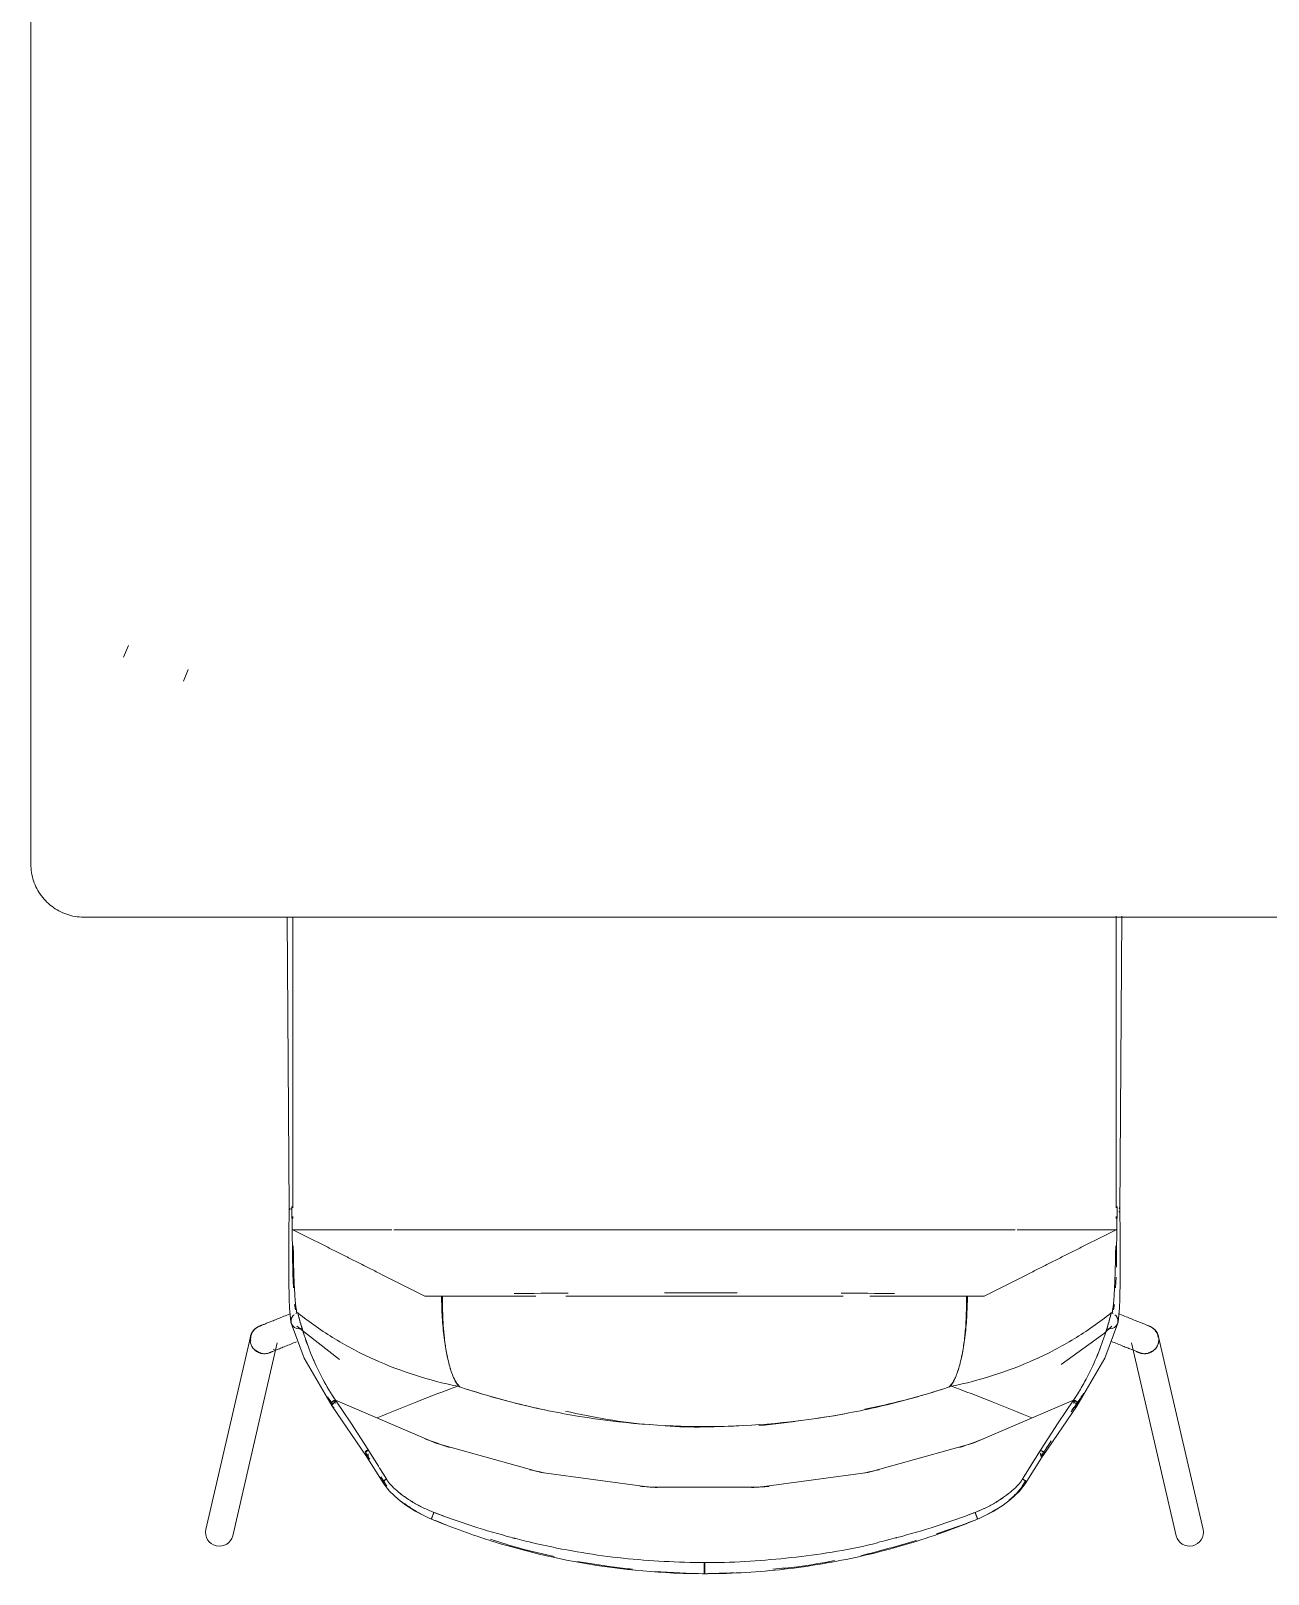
# Model space of a CAD drawing. Header units: millimetres. Extents: x 155920 to 295199, y -4084 to 97293.
# Drawn here: x 188936 to 189633, y 24404 to 25275 of the extents above; entities that cross this region are included whole.
import ezdxf

# ---------------------------------------------------------------- set-up
doc = ezdxf.new("R2010")
doc.units = ezdxf.units.MM
doc.header["$MEASUREMENT"] = 0
doc.layers.add('I-FURN', color=8, linetype='CONTINUOUS', lineweight=9)

msp = doc.modelspace()

# ---------------------------------------------------------------- linework, layer by layer
at = {"layer": 'I-FURN'}
for p, q in [((188935.5, 25745.01), (188935.5, 24805.01)), ((188987.85, 24921.66), (188990.5, 24928.3)), ((189021.64, 24908.21), (189024.28, 24914.73)), ((188935.5, 24805.01), (188935.53, 24803.81)), ((188935.53, 24803.81), (188935.6, 24802.62)), ((188935.6, 24802.62), (188935.72, 24801.42)), ((188935.72, 24801.42), (188935.88, 24800.23)), ((188935.88, 24800.23), (188936.1, 24799.05)), ((188936.1, 24799.05), (188936.36, 24797.88)), ((188936.36, 24797.88), (188936.67, 24796.72)), ((188936.67, 24796.72), (188937.02, 24795.58)), ((188937.02, 24795.58), (188937.42, 24794.45)), ((188937.42, 24794.45), (188937.87, 24793.33)), ((188937.87, 24793.33), (188938.36, 24792.24)), ((188938.36, 24792.24), (188938.89, 24791.16)), ((188938.89, 24791.16), (188939.47, 24790.11)), ((188939.47, 24790.11), (188940.08, 24789.08)), ((188940.08, 24789.08), (188940.74, 24788.07)), ((188940.74, 24788.07), (188941.44, 24787.1)), ((188941.44, 24787.1), (188942.17, 24786.15)), ((188942.17, 24786.15), (188942.95, 24785.23)), ((188942.95, 24785.23), (188943.76, 24784.35)), ((188943.76, 24784.35), (188944.6, 24783.49)), ((188944.6, 24783.49), (188945.48, 24782.67)), ((188945.48, 24782.67), (188946.39, 24781.89)), ((188946.39, 24781.89), (188947.33, 24781.15)), ((188947.33, 24781.15), (188948.3, 24780.44)), ((188948.3, 24780.44), (188949.29, 24779.77)), ((188949.29, 24779.77), (188950.32, 24779.14)), ((188950.32, 24779.14), (188951.36, 24778.56)), ((188951.36, 24778.56), (188952.43, 24778.01)), ((188952.43, 24778.01), (188953.52, 24777.51)), ((188953.52, 24777.51), (188954.63, 24777.05)), ((188954.63, 24777.05), (188955.76, 24776.64)), ((188955.76, 24776.64), (188956.9, 24776.27)), ((188956.9, 24776.27), (188958.06, 24775.95)), ((188958.06, 24775.95), (188959.22, 24775.68)), ((188959.22, 24775.68), (188960.4, 24775.45)), ((188960.4, 24775.45), (188961.59, 24775.27)), ((188961.59, 24775.27), (188962.78, 24775.14)), ((188962.78, 24775.14), (188963.98, 24775.05)), ((188963.98, 24775.05), (188965.18, 24775.02)), ((188965.18, 24775.02), (188965.5, 24775.01)), ((188965.5, 24775.01), (190905.5, 24775.01)), ((189081.18, 24610.22), (189080.16, 24775.13)), ((189549.82, 24608.79), (189550.85, 24775.56)), ((189082.86, 24598.46), (189082.76, 24611.85)), ((189548.24, 24611.85), (189548.14, 24598.47)), ((189081.02, 24595.63), (189081.16, 24610.78)), ((189081.2, 24610.26), (189081.2, 24610.19)), ((189081.2, 24610.19), (189081.35, 24610.13)), ((189081.35, 24610.13), (189081.65, 24610.07)), ((189081.69, 24610.38), (189081.38, 24610.33)), ((189082.14, 24610.43), (189081.69, 24610.38)), ((189082.69, 24610.47), (189082.14, 24610.43)), ((189549.63, 24608.89), (189549.31, 24608.95)), ((189549.36, 24608.63), (189549.66, 24608.69)), ((189549.81, 24608.76), (189549.8, 24608.83)), ((189549.99, 24595.63), (189549.85, 24610.78)), ((189080.96, 24580.24), (189081.02, 24595.63)), ((189083.02, 24585.62), (189082.86, 24598.46)), ((189090.55, 24598.72), (189139.22, 24598.72)), ((189150.06, 24598.72), (189207.49, 24598.72)), ((189218.89, 24598.72), (189279.09, 24598.72)), ((189285.59, 24598.72), (189345.74, 24598.72)), ((189352, 24598.72), (189412.08, 24598.72)), ((189423.58, 24598.72), (189480.92, 24598.72)), ((189491.84, 24598.72), (189540.46, 24598.72)), ((189548.14, 24598.47), (189547.99, 24585.61)), ((189550.04, 24580.24), (189549.99, 24595.63)), ((189083.27, 24573.8), (189083.02, 24585.62)), ((189083.66, 24584.75), (189083.49, 24589.64)), ((189547.51, 24589.64), (189547.35, 24584.88)), ((189547.99, 24585.61), (189547.84, 24577.55)), ((189081.02, 24570.68), (189080.96, 24580.24)), ((189547.35, 24584.88), (189547.35, 24584.75)), ((189549.99, 24570.68), (189550.04, 24580.24)), ((189081.22, 24559.6), (189081.02, 24570.68)), ((189083.57, 24565.87), (189083.27, 24573.8)), ((189157.74, 24561.25), (189132.98, 24573.72)), ((189498.02, 24573.72), (189473.26, 24561.25)), ((189547.67, 24571.92), (189547.44, 24565.91)), ((189549.78, 24559.6), (189549.99, 24570.68)), ((189081.4, 24554.66), (189081.22, 24559.6)), ((189220.44, 24561.25), (189157.74, 24561.25)), ((189315.5, 24561.25), (189237.35, 24561.25)), ((189393.65, 24561.25), (189315.5, 24561.25)), ((189473.26, 24561.25), (189408.86, 24561.25)), ((189549.6, 24554.66), (189549.78, 24559.6)), ((189080.79, 24550.89), (189079.93, 24550.55)), ((189081.67, 24551.25), (189080.79, 24550.89)), ((189082.2, 24546.51), (189081.4, 24554.66)), ((189084.8, 24553.45), (189084.29, 24556.53)), ((189085.56, 24551.65), (189085.1, 24552.44)), ((189545.9, 24552.45), (189545.45, 24551.65)), ((189546.72, 24556.54), (189546.2, 24553.45)), ((189548.8, 24546.51), (189549.6, 24554.66)), ((189549.89, 24551.02), (189549.01, 24551.38)), ((189550.75, 24550.67), (189549.89, 24551.02)), ((189551.61, 24550.33), (189550.75, 24550.67)), ((189060.87, 24541.66), (189061.07, 24541.91)), ((189061.07, 24541.91), (189061.28, 24542.15)), ((189061.28, 24542.15), (189061.5, 24542.38)), ((189061.5, 24542.38), (189061.73, 24542.6)), ((189061.73, 24542.6), (189061.96, 24542.82)), ((189061.96, 24542.82), (189062.21, 24543.02)), ((189062.21, 24543.02), (189062.46, 24543.22)), ((189062.46, 24543.22), (189062.73, 24543.4)), ((189062.73, 24543.4), (189062.99, 24543.58)), ((189062.99, 24543.58), (189063.27, 24543.74)), ((189063.27, 24543.74), (189063.55, 24543.89)), ((189063.55, 24543.89), (189063.84, 24544.03)), ((189063.84, 24544.03), (189064.13, 24544.16)), ((189064.13, 24544.16), (189064.21, 24544.19)), ((189064.22, 24544.2), (189064.21, 24544.19)), ((189064.21, 24544.19), (189064.23, 24544.2)), ((189064.26, 24544.21), (189064.22, 24544.2)), ((189064.23, 24544.2), (189064.28, 24544.22)), ((189064.34, 24544.25), (189064.26, 24544.21)), ((189064.28, 24544.22), (189064.37, 24544.26)), ((189064.45, 24544.29), (189064.34, 24544.25)), ((189064.37, 24544.26), (189064.41, 24544.28)), ((189064.6, 24544.35), (189064.45, 24544.29)), ((189064.78, 24544.42), (189064.6, 24544.35)), ((189065, 24544.51), (189064.78, 24544.42)), ((189065.25, 24544.61), (189065, 24544.51)), ((189065.54, 24544.73), (189065.25, 24544.61)), ((189065.86, 24544.86), (189065.54, 24544.73)), ((189066.21, 24545), (189065.86, 24544.86)), ((189066.6, 24545.16), (189066.21, 24545)), ((189067.02, 24545.33), (189066.6, 24545.16)), ((189067.47, 24545.51), (189067.02, 24545.33)), ((189067.95, 24545.71), (189067.47, 24545.51)), ((189068.46, 24545.91), (189067.95, 24545.71)), ((189069.01, 24546.13), (189068.46, 24545.91)), ((189069.57, 24546.36), (189069.01, 24546.13)), ((189070.17, 24546.6), (189069.57, 24546.36)), ((189070.79, 24546.85), (189070.17, 24546.6)), ((189071.44, 24547.12), (189070.79, 24546.85)), ((189072.11, 24547.39), (189071.44, 24547.12)), ((189072.81, 24547.67), (189072.11, 24547.39)), ((189073.53, 24547.96), (189072.81, 24547.67)), ((189074.27, 24548.26), (189073.53, 24547.96)), ((189075.03, 24548.57), (189074.27, 24548.26)), ((189075.81, 24548.88), (189075.03, 24548.57)), ((189076.6, 24549.2), (189075.81, 24548.88)), ((189077.41, 24549.53), (189076.6, 24549.2)), ((189078.24, 24549.86), (189077.41, 24549.53)), ((189079.08, 24550.2), (189078.24, 24549.86)), ((189079.93, 24550.55), (189079.08, 24550.2)), ((189082.57, 24545.53), (189082.2, 24546.51)), ((189082.25, 24547.67), (189082.53, 24548.81)), ((189082.59, 24545.4), (189082.26, 24546.51)), ((189089.67, 24526.21), (189082.38, 24545.96)), ((189082.53, 24548.81), (189083.1, 24549.85)), ((189082.88, 24545), (189082.57, 24545.53)), ((189083.27, 24544.5), (189082.88, 24545)), ((189084.29, 24543.65), (189083.27, 24544.5)), ((189085.58, 24543.07), (189084.29, 24543.65)), ((189087.05, 24542.87), (189085.58, 24543.07)), ((189085.61, 24544.28), (189109.68, 24525.5)), ((189088.59, 24543.11), (189087.05, 24542.87)), ((189541.19, 24540.37), (189545.38, 24544.28)), ((189541.33, 24526.21), (189548.62, 24545.96)), ((189542.41, 24543.11), (189543.95, 24542.87)), ((189543.95, 24542.87), (189545.42, 24543.07)), ((189545.42, 24543.07), (189546.72, 24543.65)), ((189546.72, 24543.65), (189547.73, 24544.5)), ((189547.73, 24544.5), (189548.12, 24545)), ((189547.91, 24549.85), (189548.48, 24548.81)), ((189548.12, 24545), (189548.43, 24545.53)), ((189548.74, 24546.51), (189548.41, 24545.4)), ((189548.43, 24545.53), (189548.8, 24546.51)), ((189548.48, 24548.81), (189548.76, 24547.67)), ((189552.45, 24549.99), (189551.61, 24550.33)), ((189553.29, 24549.65), (189552.45, 24549.99)), ((189554.1, 24549.32), (189553.29, 24549.65)), ((189554.9, 24549), (189554.1, 24549.32)), ((189555.69, 24548.68), (189554.9, 24549)), ((189556.46, 24548.37), (189555.69, 24548.68)), ((189557.2, 24548.07), (189556.46, 24548.37)), ((189557.93, 24547.78), (189557.2, 24548.07)), ((189558.63, 24547.49), (189557.93, 24547.78)), ((189559.31, 24547.22), (189558.63, 24547.49)), ((189559.97, 24546.95), (189559.31, 24547.22)), ((189560.6, 24546.69), (189559.97, 24546.95)), ((189561.21, 24546.45), (189560.6, 24546.69)), ((189561.79, 24546.22), (189561.21, 24546.45)), ((189562.34, 24545.99), (189561.79, 24546.22)), ((189562.86, 24545.78), (189562.34, 24545.99)), ((189563.36, 24545.58), (189562.86, 24545.78)), ((189563.82, 24545.4), (189563.36, 24545.58)), ((189564.25, 24545.22), (189563.82, 24545.4)), ((189564.65, 24545.06), (189564.25, 24545.22)), ((189565.02, 24544.91), (189564.65, 24545.06)), ((189565.35, 24544.78), (189565.02, 24544.91)), ((189565.65, 24544.66), (189565.35, 24544.78)), ((189565.92, 24544.55), (189565.65, 24544.66)), ((189566.15, 24544.46), (189565.92, 24544.55)), ((189566.34, 24544.38), (189566.15, 24544.46)), ((189566.5, 24544.31), (189566.34, 24544.38)), ((189566.63, 24544.26), (189566.5, 24544.31)), ((189566.59, 24544.28), (189566.69, 24544.23)), ((189566.72, 24544.22), (189566.63, 24544.26)), ((189566.69, 24544.23), (189566.76, 24544.21)), ((189566.77, 24544.2), (189566.72, 24544.22)), ((189566.76, 24544.21), (189566.79, 24544.2)), ((189566.79, 24544.19), (189566.77, 24544.2)), ((189566.79, 24544.2), (189566.79, 24544.19)), ((189566.79, 24544.19), (189567.09, 24544.07)), ((189567.09, 24544.07), (189567.38, 24543.93)), ((189567.38, 24543.93), (189567.66, 24543.78)), ((189567.66, 24543.78), (189567.94, 24543.62)), ((189567.94, 24543.62), (189568.21, 24543.45)), ((189568.21, 24543.45), (189568.47, 24543.27)), ((189568.47, 24543.27), (189568.73, 24543.08)), ((189568.73, 24543.08), (189568.97, 24542.88)), ((189568.97, 24542.88), (189569.21, 24542.66)), ((189569.21, 24542.66), (189569.44, 24542.44)), ((189569.44, 24542.44), (189569.67, 24542.21)), ((189569.67, 24542.21), (189569.88, 24541.97)), ((189569.88, 24541.97), (189570.08, 24541.73)), ((189059.33, 24538.37), (189034.21, 24429.56)), ((189049.41, 24426.05), (189074.53, 24534.86)), ((189059.21, 24536.91), (189059.22, 24537.23)), ((189059.21, 24536.59), (189059.21, 24536.91)), ((189059.22, 24536.27), (189059.21, 24536.59)), ((189059.22, 24537.23), (189059.25, 24537.54)), ((189059.25, 24535.95), (189059.22, 24536.27)), ((189059.25, 24537.54), (189059.28, 24537.86)), ((189059.29, 24535.63), (189059.25, 24535.95)), ((189059.28, 24537.86), (189059.33, 24538.18)), ((189059.34, 24535.31), (189059.29, 24535.63)), ((189059.33, 24538.18), (189059.39, 24538.49)), ((189059.41, 24535), (189059.34, 24535.31)), ((189059.39, 24538.49), (189059.47, 24538.8)), ((189059.49, 24534.69), (189059.41, 24535)), ((189059.47, 24538.8), (189059.56, 24539.11)), ((189059.58, 24534.38), (189059.49, 24534.69)), ((189059.56, 24539.11), (189059.66, 24539.42)), ((189059.68, 24534.08), (189059.58, 24534.38)), ((189059.66, 24539.42), (189059.77, 24539.72)), ((189059.79, 24533.78), (189059.68, 24534.08)), ((189059.77, 24539.72), (189059.89, 24540.01)), ((189059.82, 24533.7), (189059.79, 24533.78)), ((189059.95, 24533.41), (189059.82, 24533.7)), ((189059.89, 24540.01), (189060.03, 24540.3)), ((189060.09, 24533.12), (189059.95, 24533.41)), ((189060.03, 24540.3), (189060.17, 24540.58)), ((189060.17, 24540.58), (189060.33, 24540.86)), ((189060.33, 24540.86), (189060.5, 24541.13)), ((189060.5, 24541.13), (189060.68, 24541.4)), ((189060.68, 24541.4), (189060.87, 24541.66)), ((189079.07, 24532.94), (189079.79, 24533.23)), ((189079.79, 24533.23), (189080.54, 24533.54)), ((189080.54, 24533.54), (189081.31, 24533.85)), ((189081.31, 24533.85), (189082.09, 24534.16)), ((189082.09, 24534.16), (189082.89, 24534.49)), ((189082.89, 24534.49), (189083.71, 24534.82)), ((189083.71, 24534.82), (189084.54, 24535.15)), ((189084.54, 24535.15), (189085.39, 24535.49)), ((189516.64, 24522.63), (189541.19, 24540.37)), ((189545.08, 24535.71), (189545.93, 24535.37)), ((189545.93, 24535.37), (189546.77, 24535.03)), ((189546.77, 24535.03), (189547.6, 24534.69)), ((189547.6, 24534.69), (189548.41, 24534.37)), ((189548.41, 24534.37), (189549.2, 24534.04)), ((189549.2, 24534.04), (189549.98, 24533.73)), ((189549.98, 24533.73), (189550.74, 24533.42)), ((189550.74, 24533.42), (189551.48, 24533.12)), ((189556.47, 24534.86), (189581.59, 24426.05)), ((189570.08, 24541.73), (189570.27, 24541.47)), ((189570.27, 24541.47), (189570.46, 24541.21)), ((189570.46, 24541.21), (189570.63, 24540.94)), ((189570.63, 24540.94), (189570.79, 24540.66)), ((189570.79, 24540.66), (189570.94, 24540.38)), ((189570.95, 24533.2), (189570.8, 24532.91)), ((189570.94, 24540.38), (189571.08, 24540.09)), ((189571.09, 24533.49), (189570.95, 24533.2)), ((189571.08, 24540.09), (189571.2, 24539.8)), ((189571.21, 24533.78), (189571.09, 24533.49)), ((189571.2, 24539.8), (189571.32, 24539.5)), ((189571.24, 24533.86), (189571.21, 24533.78)), ((189571.36, 24534.16), (189571.24, 24533.86)), ((189571.32, 24539.5), (189571.42, 24539.19)), ((189571.45, 24534.47), (189571.36, 24534.16)), ((189571.42, 24539.19), (189571.51, 24538.89)), ((189571.54, 24534.77), (189571.45, 24534.47)), ((189571.51, 24538.89), (189571.59, 24538.58)), ((189571.61, 24535.08), (189571.54, 24534.77)), ((189571.59, 24538.58), (189571.66, 24538.26)), ((189571.68, 24535.4), (189571.61, 24535.08)), ((189571.66, 24538.26), (189571.71, 24537.95)), ((189596.8, 24429.56), (189571.67, 24538.37)), ((189571.72, 24535.72), (189571.68, 24535.4)), ((189571.71, 24537.95), (189571.75, 24537.63)), ((189571.76, 24536.03), (189571.72, 24535.72)), ((189571.75, 24537.63), (189571.78, 24537.31)), ((189571.78, 24536.35), (189571.76, 24536.03)), ((189571.78, 24537.31), (189571.79, 24536.99)), ((189571.79, 24536.67), (189571.78, 24536.35)), ((189571.79, 24536.99), (189571.79, 24536.67)), ((189060.24, 24532.84), (189060.09, 24533.12)), ((189060.41, 24532.56), (189060.24, 24532.84)), ((189060.58, 24532.29), (189060.41, 24532.56)), ((189060.77, 24532.03), (189060.58, 24532.29)), ((189060.96, 24531.78), (189060.77, 24532.03)), ((189061.17, 24531.53), (189060.96, 24531.78)), ((189061.38, 24531.3), (189061.17, 24531.53)), ((189061.6, 24531.07), (189061.38, 24531.3)), ((189061.84, 24530.85), (189061.6, 24531.07)), ((189062.08, 24530.64), (189061.84, 24530.85)), ((189062.33, 24530.44), (189062.08, 24530.64)), ((189062.59, 24530.25), (189062.33, 24530.44)), ((189062.85, 24530.07), (189062.59, 24530.25)), ((189063.12, 24529.9), (189062.85, 24530.07)), ((189063.4, 24529.74), (189063.12, 24529.9)), ((189063.69, 24529.59), (189063.4, 24529.74)), ((189063.98, 24529.46), (189063.69, 24529.59)), ((189064.27, 24529.34), (189063.98, 24529.46)), ((189064.57, 24529.22), (189064.27, 24529.34)), ((189064.87, 24529.13), (189064.57, 24529.22)), ((189065.18, 24529.04), (189064.87, 24529.13)), ((189065.49, 24528.96), (189065.18, 24529.04)), ((189065.81, 24528.9), (189065.49, 24528.96)), ((189066.12, 24528.85), (189065.81, 24528.9)), ((189066.44, 24528.81), (189066.12, 24528.85)), ((189066.76, 24528.79), (189066.44, 24528.81)), ((189067.08, 24528.78), (189066.76, 24528.79)), ((189067.4, 24528.78), (189067.08, 24528.78)), ((189067.72, 24528.79), (189067.4, 24528.78)), ((189068.04, 24528.82), (189067.72, 24528.79)), ((189068.36, 24528.86), (189068.04, 24528.82)), ((189068.67, 24528.91), (189068.36, 24528.86)), ((189068.99, 24528.98), (189068.67, 24528.91)), ((189069.3, 24529.05), (189068.99, 24528.98)), ((189069.6, 24529.14), (189069.3, 24529.05)), ((189069.91, 24529.25), (189069.6, 24529.14)), ((189070.21, 24529.36), (189069.91, 24529.25)), ((189070.24, 24529.37), (189070.21, 24529.36)), ((189070.21, 24529.36), (189070.22, 24529.37)), ((189070.21, 24529.36), (189070.21, 24529.36)), ((189070.22, 24529.37), (189070.28, 24529.39)), ((189070.3, 24529.4), (189070.24, 24529.37)), ((189070.28, 24529.39), (189070.37, 24529.43)), ((189070.41, 24529.44), (189070.3, 24529.4)), ((189070.37, 24529.43), (189070.49, 24529.48)), ((189070.49, 24529.48), (189070.65, 24529.54)), ((189070.65, 24529.54), (189070.85, 24529.62)), ((189070.85, 24529.62), (189071.08, 24529.71)), ((189071.08, 24529.71), (189071.35, 24529.82)), ((189071.35, 24529.82), (189071.65, 24529.94)), ((189071.65, 24529.94), (189071.98, 24530.08)), ((189071.98, 24530.08), (189072.35, 24530.23)), ((189072.35, 24530.23), (189072.75, 24530.39)), ((189072.75, 24530.39), (189073.18, 24530.56)), ((189073.18, 24530.56), (189073.64, 24530.75)), ((189073.64, 24530.75), (189074.13, 24530.95)), ((189074.13, 24530.95), (189074.66, 24531.16)), ((189074.66, 24531.16), (189075.21, 24531.38)), ((189075.21, 24531.38), (189075.79, 24531.61)), ((189075.79, 24531.61), (189076.39, 24531.86)), ((189076.39, 24531.86), (189077.02, 24532.12)), ((189077.02, 24532.12), (189077.68, 24532.38)), ((189077.68, 24532.38), (189078.36, 24532.66)), ((189078.36, 24532.66), (189079.07, 24532.94)), ((189105.42, 24499.15), (189089.67, 24526.21)), ((189525.58, 24499.15), (189541.33, 24526.21)), ((189551.48, 24533.12), (189552.2, 24532.83)), ((189552.2, 24532.83), (189552.89, 24532.55)), ((189552.89, 24532.55), (189553.57, 24532.28)), ((189553.57, 24532.28), (189554.22, 24532.02)), ((189554.22, 24532.02), (189554.84, 24531.77)), ((189554.84, 24531.77), (189555.44, 24531.53)), ((189555.44, 24531.53), (189556, 24531.3)), ((189556, 24531.3), (189556.55, 24531.08)), ((189556.55, 24531.08), (189557.06, 24530.87)), ((189557.06, 24530.87), (189557.54, 24530.68)), ((189557.54, 24530.68), (189557.99, 24530.49)), ((189557.99, 24530.49), (189558.41, 24530.33)), ((189558.41, 24530.33), (189558.8, 24530.17)), ((189558.8, 24530.17), (189559.15, 24530.03)), ((189559.15, 24530.03), (189559.47, 24529.9)), ((189559.47, 24529.9), (189559.76, 24529.78)), ((189559.76, 24529.78), (189560.01, 24529.68)), ((189560.01, 24529.68), (189560.23, 24529.59)), ((189560.23, 24529.59), (189560.41, 24529.52)), ((189560.41, 24529.52), (189560.56, 24529.46)), ((189560.56, 24529.46), (189560.67, 24529.41)), ((189560.64, 24529.43), (189560.6, 24529.44)), ((189560.73, 24529.39), (189560.64, 24529.43)), ((189560.67, 24529.41), (189560.75, 24529.38)), ((189560.78, 24529.37), (189560.73, 24529.39)), ((189560.75, 24529.38), (189560.79, 24529.36)), ((189560.8, 24529.36), (189560.78, 24529.37)), ((189560.79, 24529.36), (189560.8, 24529.36)), ((189560.88, 24529.33), (189560.8, 24529.36)), ((189561.18, 24529.22), (189560.88, 24529.33)), ((189561.48, 24529.12), (189561.18, 24529.22)), ((189561.79, 24529.03), (189561.48, 24529.12)), ((189562.1, 24528.96), (189561.79, 24529.03)), ((189562.42, 24528.9), (189562.1, 24528.96)), ((189562.73, 24528.85), (189562.42, 24528.9)), ((189563.05, 24528.81), (189562.73, 24528.85)), ((189563.37, 24528.79), (189563.05, 24528.81)), ((189563.69, 24528.78), (189563.37, 24528.79)), ((189564.01, 24528.78), (189563.69, 24528.78)), ((189564.33, 24528.8), (189564.01, 24528.78)), ((189564.65, 24528.82), (189564.33, 24528.8)), ((189564.97, 24528.86), (189564.65, 24528.82)), ((189565.28, 24528.92), (189564.97, 24528.86)), ((189565.59, 24528.98), (189565.28, 24528.92)), ((189565.9, 24529.06), (189565.59, 24528.98)), ((189566.21, 24529.15), (189565.9, 24529.06)), ((189566.51, 24529.25), (189566.21, 24529.15)), ((189566.81, 24529.37), (189566.51, 24529.25)), ((189567.11, 24529.5), (189566.81, 24529.37)), ((189567.4, 24529.63), (189567.11, 24529.5)), ((189567.68, 24529.78), (189567.4, 24529.63)), ((189567.96, 24529.94), (189567.68, 24529.78)), ((189568.22, 24530.12), (189567.96, 24529.94)), ((189568.49, 24530.3), (189568.22, 24530.12)), ((189568.74, 24530.49), (189568.49, 24530.3)), ((189568.99, 24530.69), (189568.74, 24530.49)), ((189569.23, 24530.91), (189568.99, 24530.69)), ((189569.46, 24531.13), (189569.23, 24530.91)), ((189569.68, 24531.36), (189569.46, 24531.13)), ((189569.89, 24531.6), (189569.68, 24531.36)), ((189570.1, 24531.85), (189569.89, 24531.6)), ((189570.29, 24532.1), (189570.1, 24531.85)), ((189570.47, 24532.37), (189570.29, 24532.1)), ((189570.64, 24532.64), (189570.47, 24532.37)), ((189570.8, 24532.91), (189570.64, 24532.64)), ((189105.02, 24500.45), (189105.09, 24500.92)), ((189105.06, 24499.97), (189105.02, 24500.45)), ((189105.21, 24499.52), (189105.06, 24499.97)), ((189105.09, 24500.92), (189105.27, 24501.37)), ((189107.28, 24502.47), (189105.21, 24499.52)), ((189105.27, 24501.37), (189105.54, 24501.77)), ((189124.47, 24471.44), (189105.42, 24499.14)), ((189105.54, 24501.77), (189105.9, 24502.09)), ((189105.9, 24502.09), (189106.33, 24502.32)), ((189106.33, 24502.32), (189106.8, 24502.45)), ((189106.8, 24502.45), (189107.28, 24502.47)), ((189107.17, 24500.7), (189107.28, 24502.47)), ((189107.28, 24502.48), (189107.18, 24500.7)), ((189107.22, 24500.67), (189107.28, 24502.48)), ((189107.22, 24500.67), (189107.28, 24502.48)), ((189107.29, 24502.61), (189163.94, 24478.3)), ((189107.29, 24502.61), (189115.92, 24489.84)), ((189467.07, 24478.3), (189523.71, 24502.61)), ((189506.54, 24471.44), (189525.58, 24499.14)), ((189523.71, 24502.61), (189515.08, 24489.84)), ((189522.75, 24496.92), (189523.86, 24498.49)), ((189523.72, 24502.48), (189523.78, 24500.67)), ((189523.83, 24500.7), (189523.72, 24502.48)), ((189523.72, 24502.48), (189523.78, 24500.67)), ((189524.55, 24501.3), (189523.72, 24502.47)), ((189523.72, 24502.47), (189523.83, 24500.7)), ((189523.72, 24502.47), (189524.21, 24502.45)), ((189524.21, 24502.45), (189524.67, 24502.32)), ((189524.67, 24502.32), (189525.1, 24502.09)), ((189525.79, 24499.52), (189524.78, 24500.95)), ((189525.1, 24502.09), (189525.46, 24501.77)), ((189525.46, 24501.77), (189525.74, 24501.37)), ((189525.74, 24501.37), (189525.92, 24500.92)), ((189525.94, 24499.97), (189525.79, 24499.52)), ((189525.92, 24500.92), (189525.99, 24500.45)), ((189525.99, 24500.45), (189525.94, 24499.97)), ((189115.92, 24489.84), (189125.61, 24474.85)), ((189515.08, 24489.84), (189505.4, 24474.85)), ((189124.23, 24472.44), (189124.24, 24472.03)), ((189125.55, 24471), (189124.28, 24472.98)), ((189124.54, 24473.25), (189124.34, 24472.86)), ((189124.84, 24473.59), (189124.54, 24473.25)), ((189125.21, 24473.86), (189124.84, 24473.59)), ((189125.63, 24474.04), (189125.21, 24473.86)), ((189125.61, 24474.85), (189128.99, 24469.48)), ((189126.07, 24474.12), (189125.63, 24474.04)), ((189125.69, 24470.77), (189125.86, 24472.25)), ((189163.94, 24478.3), (189223.42, 24461.84)), ((189407.59, 24461.84), (189467.07, 24478.3)), ((189505.4, 24474.85), (189494.76, 24457.84)), ((189505.38, 24474.04), (189504.93, 24474.12)), ((189505.02, 24474.25), (189505.46, 24474.17)), ((189505.12, 24472.45), (189505.31, 24470.77)), ((189505.39, 24470.9), (189505.2, 24472.61)), ((189505.8, 24473.86), (189505.38, 24474.04)), ((189505.46, 24471), (189510.82, 24479.28)), ((189505.46, 24474.17), (189505.88, 24473.99)), ((189506.16, 24473.59), (189505.8, 24473.86)), ((189505.88, 24473.99), (189506.25, 24473.73)), ((189506.46, 24473.25), (189506.16, 24473.59)), ((189506.25, 24473.73), (189506.54, 24473.38)), ((189506.67, 24472.86), (189506.46, 24473.25)), ((189506.54, 24473.38), (189506.75, 24472.99)), ((189506.77, 24472.44), (189506.67, 24472.86)), ((189506.75, 24472.99), (189506.85, 24472.58)), ((189134.63, 24455.31), (189124.23, 24471.81)), ((189124.24, 24472.03), (189124.36, 24471.64)), ((189124.36, 24471.64), (189124.58, 24471.29)), ((189124.58, 24471.29), (189124.89, 24471.03)), ((189126.61, 24469.34), (189125.55, 24471)), ((189496.42, 24455.39), (189506.63, 24471.59)), ((189506.11, 24471.03), (189506.42, 24471.29)), ((189506.51, 24471.43), (189506.2, 24471.16)), ((189506.42, 24471.29), (189506.64, 24471.64)), ((189506.73, 24471.77), (189506.51, 24471.43)), ((189506.64, 24471.64), (189506.76, 24472.03)), ((189506.84, 24472.16), (189506.73, 24471.77)), ((189132.75, 24463.48), (189136.24, 24457.84)), ((189136.22, 24454.08), (189132.97, 24459.29)), ((189137.79, 24451.16), (189134.54, 24455.45)), ((189223.42, 24461.84), (189284.62, 24453.53)), ((189346.39, 24453.53), (189407.59, 24461.84)), ((189493.22, 24451.16), (189496.46, 24455.45)), ((189495.18, 24457.79), (189494.75, 24457.84)), ((189494.76, 24454.05), (189496.81, 24457.33)), ((189495.6, 24457.63), (189495.18, 24457.79)), ((189495.19, 24454.75), (189495.6, 24454.8)), ((189495.97, 24457.39), (189495.6, 24457.63)), ((189495.6, 24454.8), (189495.98, 24454.96)), ((189496.28, 24457.07), (189495.97, 24457.39)), ((189495.98, 24454.96), (189496.28, 24455.2)), ((189496.49, 24456.69), (189496.28, 24457.07)), ((189496.28, 24455.2), (189496.5, 24455.52)), ((189496.61, 24456.29), (189496.49, 24456.69)), ((189496.5, 24455.52), (189496.61, 24455.89)), ((189496.61, 24455.89), (189496.61, 24456.29)), ((189142.88, 24446.46), (189137.79, 24451.16)), ((189147, 24443.37), (189142.88, 24446.46)), ((189284.62, 24453.53), (189346.39, 24453.53)), ((189484, 24443.37), (189488.13, 24446.46)), ((189488.13, 24446.46), (189493.22, 24451.16)), ((189151.62, 24440.42), (189147, 24443.37)), ((189156.43, 24437.81), (189151.62, 24440.42)), ((189162.32, 24437.82), (189162.14, 24437.37)), ((189162.49, 24438.25), (189162.32, 24437.82)), ((189162.64, 24438.63), (189162.49, 24438.25)), ((189162.76, 24438.93), (189162.64, 24438.63)), ((189162.84, 24439.14), (189162.76, 24438.93)), ((189162.88, 24439.25), (189162.84, 24439.14)), ((189468.16, 24439.14), (189468.12, 24439.25)), ((189468.25, 24438.93), (189468.16, 24439.14)), ((189468.37, 24438.63), (189468.25, 24438.93)), ((189468.52, 24438.25), (189468.37, 24438.63)), ((189468.69, 24437.82), (189468.52, 24438.25)), ((189468.87, 24437.37), (189468.69, 24437.82)), ((189474.57, 24437.81), (189479.38, 24440.42)), ((189479.38, 24440.42), (189484, 24443.37)), ((189161.45, 24435.62), (189161.42, 24435.52)), ((189161.53, 24435.82), (189161.45, 24435.62)), ((189161.65, 24436.11), (189161.53, 24435.82)), ((189161.79, 24436.49), (189161.65, 24436.11)), ((189161.96, 24436.91), (189161.79, 24436.49)), ((189162.14, 24437.37), (189161.96, 24436.91)), ((189469.04, 24436.91), (189468.87, 24437.37)), ((189469.21, 24436.49), (189469.04, 24436.91)), ((189469.36, 24436.11), (189469.21, 24436.49)), ((189469.47, 24435.82), (189469.36, 24436.11)), ((189469.55, 24435.62), (189469.47, 24435.82)), ((189469.59, 24435.52), (189469.55, 24435.62)), ((189315.27, 24410), (189315.28, 24410.49)), ((189315.27, 24409.35), (189315.27, 24410)), ((189315.27, 24408.6), (189315.27, 24409.35)), ((189315.27, 24407.8), (189315.27, 24408.6)), ((189315.27, 24406.99), (189315.27, 24407.8)), ((189315.27, 24406.24), (189315.27, 24406.99)), ((189315.27, 24405.59), (189315.27, 24406.24)), ((189315.27, 24405.1), (189315.27, 24405.59)), ((189315.27, 24404.79), (189315.27, 24405.1)), ((189315.27, 24404.68), (189315.27, 24404.79)), ((189315.28, 24410.49), (189315.28, 24410.8)), ((189315.73, 24410.8), (189315.73, 24410.49)), ((189315.73, 24410.49), (189315.73, 24410)), ((189315.73, 24410), (189315.73, 24409.35)), ((189315.73, 24409.35), (189315.73, 24408.6)), ((189315.73, 24408.6), (189315.73, 24407.8)), ((189315.73, 24407.8), (189315.73, 24406.99)), ((189315.73, 24406.99), (189315.73, 24406.24)), ((189315.73, 24406.24), (189315.73, 24405.59)), ((189315.73, 24405.59), (189315.73, 24405.1)), ((189315.73, 24405.1), (189315.73, 24404.79)), ((189315.73, 24404.79), (189315.73, 24404.68))]:
    msp.add_line(p, q, dxfattribs=at)
for centre, major_axis, ratio, start_param, end_param in [((189067.41, 24536.86), (3, -7.42), 0.991026, 2.987513, 3.665191), ((189563.59, 24536.86), (-3, -7.42), 0.991026, 2.094395, 3.295672), ((189066.93, 24536.61), (7.6, -1.75), 0.972413, 2.617994, 4.712389), ((189067.41, 24536.86), (3, -7.42), 0.991026, 3.98724, 4.45059), ((189564.07, 24536.61), (-7.6, -1.75), 0.972413, 1.570796, 3.665191), ((189067.41, 24536.86), (3, -7.42), 0.991026, 5.235988, 5.472216), ((189066.93, 24536.61), (7.6, -1.75), 0.972413, 5.699461, 5.759587), ((189041.81, 24427.8), (7.6, -1.75), 0.972413, 3.141593, 4.712389), ((189589.19, 24427.8), (-7.6, -1.75), 0.972413, 1.570796, 3.141593), ((189041.81, 24427.8), (7.6, -1.75), 0.972413, 4.712389, 6.283185), ((189589.19, 24427.8), (-7.6, -1.75), 0.972413, 0, 1.570796)]:
    msp.add_ellipse(centre, major_axis=major_axis, ratio=ratio, start_param=start_param, end_param=end_param, dxfattribs=at)
for points, knots in [([(189083.31, 24775.12), (189083.31, 24766.94), (189083.31, 24715.3), (189083.31, 24663.71), (189083.31, 24620.33)], [-0.5874541, -0.5874541, -0.5874541, -0.5874541, -0.5, -0.0351654, -0.0351654, -0.0351654, -0.0351654]), ([(189547.7, 24618.74), (189547.7, 24662.4), (189547.7, 24714.65), (189547.7, 24766.99), (189547.7, 24775.55)], [0.0344067, 0.0344067, 0.0344067, 0.0344067, 0.5, 0.5910605, 0.5910605, 0.5910605, 0.5910605]), ([(189081.32, 24610.6), (189081.25, 24610.64), (189081.09, 24610.77), (189081.21, 24610.9), (189081.35, 24610.99)], [-0.7, -0.7, -0.7, -0.7, -0.6, -0.4, -0.4, -0.4, -0.4]), ([(189549.33, 24611.1), (189549.46, 24611.07), (189549.79, 24610.95), (189549.92, 24610.73), (189549.66, 24610.55), (189549.38, 24610.49)], [-0.7, -0.7, -0.7, -0.7, -0.6, -0.4, -0.2, -0.2, -0.2, -0.2]), ([(189132.68, 24573.87), (189130.59, 24574.92), (189126.4, 24577.03), (189120.12, 24580.19), (189113.85, 24583.35), (189107.64, 24586.47), (189101.5, 24589.56), (189093.36, 24593.66), (189087.32, 24596.7), (189083.33, 24598.71)], [-0.6666667, -0.6666667, -0.6666667, -0.6666667, -0.5833333, -0.5, -0.4166667, -0.3333333, -0.25, -0.1666667, -0.000257, -0.000257, -0.000257, -0.000257]), ([(189547.68, 24598.71), (189543.68, 24596.7), (189537.65, 24593.66), (189529.51, 24589.56), (189523.36, 24586.47), (189517.15, 24583.35), (189510.89, 24580.19), (189504.6, 24577.03), (189500.42, 24574.92), (189498.33, 24573.87)], [-0.999743, -0.999743, -0.999743, -0.999743, -0.8333333, -0.75, -0.6666667, -0.5833333, -0.5, -0.4166667, -0.3333333, -0.3333333, -0.3333333, -0.3333333]), ([(189083.51, 24588.43), (189083.55, 24586.59), (189083.62, 24583.01), (189083.74, 24577.77), (189083.89, 24572.88), (189084.07, 24568.32), (189084.26, 24564.19), (189084.49, 24560.62), (189084.73, 24557.55), (189084.99, 24555.15), (189085.26, 24553.36), (189085.59, 24551.93), (189085.83, 24551.76), (189085.97, 24551.75)], [0.25, 0.25, 0.25, 0.25, 0.3125, 0.375, 0.4375, 0.5, 0.5625, 0.625, 0.6875, 0.75, 0.8125, 0.875, 0.9696726, 0.9696726, 0.9696726, 0.9696726]), ([(189545.03, 24551.66), (189545.18, 24551.63), (189545.42, 24551.97), (189545.74, 24553.35), (189546.02, 24555.15), (189546.27, 24557.55), (189546.52, 24560.62), (189546.74, 24564.19), (189547, 24569.71), (189547.22, 24576.02), (189547.39, 24583.01), (189547.46, 24586.59), (189547.49, 24588.43)], [-0.9696726, -0.9696726, -0.9696726, -0.9696726, -0.875, -0.8125, -0.75, -0.6875, -0.625, -0.5625, -0.5, -0.375, -0.3125, -0.25, -0.25, -0.25, -0.25]), ([(189176.31, 24511.04), (189175.83, 24511.71), (189174.46, 24513.98), (189172.33, 24519.23), (189170.18, 24527.59), (189168.53, 24537.72), (189167.47, 24549.17), (189167.2, 24557.14), (189167.17, 24561.25)], [-0.9192182, -0.9192182, -0.9192182, -0.9192182, -0.8333333, -0.6666667, -0.5, -0.3333333, -0.1666667, 0, 0, 0, 0]), ([(189169.32, 24533.47), (189169.04, 24535.34), (189168.51, 24539.63), (189168.06, 24545.43), (189167.82, 24550.61), (189167.71, 24555.41), (189167.75, 24558.98), (189167.8, 24561.24)], [0.5892526, 0.5892526, 0.5892526, 0.5892526, 0.6785714, 0.7857143, 0.8392857, 0.8928571, 0.9851475, 0.9851475, 0.9851475, 0.9851475]), ([(189292.92, 24563.14), (189300.44, 24563.15), (189314.16, 24563.17), (189327.77, 24563.14), (189333.89, 24563.12)], [-0.5757065, -0.5757065, -0.5757065, -0.5757065, -0.5, -0.438066, -0.438066, -0.438066, -0.438066]), ([(189463.83, 24561.25), (189463.8, 24557.14), (189463.53, 24549.18), (189462.48, 24537.73), (189460.83, 24527.61), (189458.68, 24519.24), (189456.54, 24513.99), (189455.17, 24511.71), (189454.69, 24511.04)], [-1, -1, -1, -1, -0.8333333, -0.6666667, -0.5, -0.3333333, -0.1666667, -0.0806272, -0.0806272, -0.0806272, -0.0806272]), ([(189461.68, 24533.46), (189462.07, 24536.07), (189462.75, 24542), (189463.3, 24551.52), (189463.27, 24558.1), (189463.21, 24561.24)], [-0.4106729, -0.4106729, -0.4106729, -0.4106729, -0.2857143, -0.1428571, -0.0148421, -0.0148421, -0.0148421, -0.0148421]), ([(189083.95, 24550.74), (189083.79, 24550.61), (189083.29, 24550.14), (189082.62, 24549.16), (189082.27, 24547.85), (189082.3, 24546.98), (189082.37, 24546.6)], [-0.8461538, -0.8461538, -0.8461538, -0.8461538, -0.8076923, -0.7115385, -0.6153846, -0.5384615, -0.5384615, -0.5384615, -0.5384615]), ([(189086.11, 24551.76), (189087.09, 24547.64), (189089.46, 24539.35), (189094.16, 24526.66), (189098.94, 24516.56), (189102.16, 24510.81), (189103.18, 24509.07)], [-1, -1, -1, -1, -0.75, -0.5, -0.25, -0.1405219, -0.1405219, -0.1405219, -0.1405219]), ([(189544.9, 24551.76), (189543.91, 24547.64), (189541.55, 24539.35), (189536.84, 24526.66), (189531.86, 24516.14), (189528.39, 24510), (189527.11, 24507.87)], [0, 0, 0, 0, 0.25, 0.5, 0.75, 0.8847092, 0.8847092, 0.8847092, 0.8847092]), ([(189094.36, 24526.7), (189092.59, 24530.89), (189090.29, 24536.91), (189088.6, 24542.8), (189088.12, 24544.54)], [-0.4999815, -0.4999815, -0.4999815, -0.4999815, -0.25, -0.1451812, -0.1451812, -0.1451812, -0.1451812]), ([(189542.98, 24544.55), (189542.47, 24542.81), (189540.65, 24536.89), (189538.36, 24530.91), (189536.65, 24526.7)], [0.1451812, 0.1451812, 0.1451812, 0.1451812, 0.25, 0.4999815, 0.4999815, 0.4999815, 0.4999815]), ([(189107.28, 24502.48), (189104.74, 24506.34), (189100.01, 24514.23), (189096.18, 24522.51), (189094.36, 24526.7)], [-0.9999613, -0.9999613, -0.9999613, -0.9999613, -0.75, -0.5, -0.5, -0.5, -0.5]), ([(189536.64, 24526.7), (189534.88, 24522.51), (189530.96, 24514.23), (189526.26, 24506.34), (189523.72, 24502.48)], [0.5, 0.5, 0.5, 0.5, 0.75, 0.9999613, 0.9999613, 0.9999613, 0.9999613]), ([(189130.82, 24492.52), (189138.26, 24495.69), (189152.05, 24501.35), (189165.83, 24506.55), (189172.18, 24508.9)], [-0.9812423, -0.9812423, -0.9812423, -0.9812423, -0.5, -0.0894127, -0.0894127, -0.0894127, -0.0894127]), ([(189177.71, 24509.91), (189176.87, 24510.57), (189175.65, 24512.03), (189174.48, 24514.24), (189174.1, 24515.06)], [0, 0, 0, 0, 0.1428571, 0.2159417, 0.2159417, 0.2159417, 0.2159417]), ([(189176.33, 24510.43), (189187.53, 24506.67), (189210.17, 24500.07), (189256.48, 24490.55), (189315.5, 24485.75), (189374.51, 24490.55), (189420.82, 24500.07), (189443.46, 24506.67), (189454.68, 24510.43)], [0, 0, 0, 0, 0.125, 0.25, 0.5, 0.75, 0.875, 1, 1, 1, 1]), ([(189453.29, 24509.91), (189453.92, 24510.4), (189455.15, 24511.74), (189456.32, 24513.82), (189456.89, 24515.04), (189456.9, 24515.06)], [-1, -1, -1, -1, -0.8928571, -0.7857143, -0.7840531, -0.7840531, -0.7840531, -0.7840531]), ([(189458.82, 24508.92), (189465.17, 24506.58), (189478.96, 24501.34), (189492.74, 24495.68), (189500.18, 24492.52)], [-0.9105873, -0.9105873, -0.9105873, -0.9105873, -0.5, -0.0187537, -0.0187537, -0.0187537, -0.0187537]), ([(189105.21, 24499.52), (189105.3, 24499.31), (189105.55, 24498.93), (189106.05, 24498.58), (189106.41, 24498.45), (189106.57, 24498.41)], [-1, -1, -1, -1, -0.7, -0.4, -0.2, -0.2, -0.2, -0.2]), ([(189523.72, 24502.48), (189523.91, 24502.48), (189524.28, 24502.43), (189524.8, 24502.22), (189525.26, 24501.89), (189525.75, 24501.31), (189526.05, 24500.41), (189525.85, 24499.51), (189525.44, 24498.94), (189524.88, 24498.5), (189524.33, 24498.35), (189523.97, 24498.35)], [-1, -1, -1, -1, -0.916667, -0.833333, -0.75, -0.666667, -0.5, -0.333333, -0.25, -0.166667, 0, 0, 0, 0]), ([(189523.98, 24498.36), (189524.45, 24498.36), (189525.06, 24498.58), (189525.58, 24499.12), (189525.73, 24499.38), (189525.79, 24499.52)], [-1, -1, -1, -1, -0.4, -0.2, 0, 0, 0, 0]), ([(189394.3, 24494.81), (189386.72, 24493.43), (189370.78, 24491.09), (189354.65, 24489.02), (189346.21, 24488.19)], [-0.7825093, -0.7825093, -0.7825093, -0.7825093, -0.7, -0.609839, -0.609839, -0.609839, -0.609839]), ([(189124.11, 24473.22), (189124.16, 24473.35), (189124.3, 24473.62), (189124.6, 24473.96), (189125.1, 24474.32), (189125.54, 24474.46), (189125.84, 24474.47)], [-0.4166667, -0.4166667, -0.4166667, -0.4166667, -0.3333333, -0.25, -0.1666667, 0, 0, 0, 0]), ([(189136.25, 24457.85), (189134.45, 24460.76), (189130.91, 24466.46), (189127.51, 24471.85), (189125.84, 24474.47)], [0.0046069, 0.0046069, 0.0046069, 0.0046069, 0.5, 1, 1, 1, 1]), ([(189459.44, 24475.91), (189462.59, 24476.96), (189467.11, 24478.49), (189471.57, 24480.19), (189472.92, 24480.72)], [-0.11702564, -0.11702564, -0.11702564, -0.11702564, -0.09090909, -0.07954338, -0.07954338, -0.07954338, -0.07954338]), ([(189505.02, 24474.25), (189503.38, 24471.67), (189500.02, 24466.35), (189496.53, 24460.73), (189494.75, 24457.84)], [0, 0, 0, 0, 0.5, 0.9997644, 0.9997644, 0.9997644, 0.9997644]), ([(189134.39, 24455.9), (189134.37, 24456.03), (189134.37, 24456.43), (189134.61, 24456.97), (189135.02, 24457.4), (189135.4, 24457.65), (189135.82, 24457.8), (189136.11, 24457.84), (189136.25, 24457.84)], [-0.5833333, -0.5833333, -0.5833333, -0.5833333, -0.5, -0.3333333, -0.25, -0.1666667, -0.0833333, 0, 0, 0, 0]), ([(189136.3, 24457.77), (189136.01, 24457.77), (189135.57, 24457.65), (189135.07, 24457.32), (189134.76, 24457), (189134.54, 24456.62), (189134.42, 24456.22), (189134.43, 24455.95), (189134.45, 24455.82)], [-1, -1, -1, -1, -0.8333333, -0.75, -0.6666667, -0.5833333, -0.5, -0.4166667, -0.4166667, -0.4166667, -0.4166667]), ([(189162.88, 24439.24), (189160.8, 24440.06), (189157.73, 24441.37), (189153.89, 24443.36), (189151.15, 24444.92), (189148.56, 24446.53), (189146.15, 24448.18), (189143.93, 24449.86), (189141.24, 24452.08), (189138.42, 24454.84), (189136.83, 24456.86), (189136.24, 24457.84)], [0, 0, 0, 0, 0.166667, 0.25, 0.333333, 0.416667, 0.5, 0.583333, 0.666667, 0.833333, 1, 1, 1, 1]), ([(189494.76, 24457.84), (189494.17, 24456.86), (189492.59, 24454.84), (189489.77, 24452.08), (189487.07, 24449.85), (189484.85, 24448.18), (189482.44, 24446.53), (189479.85, 24444.91), (189477.11, 24443.35), (189474.6, 24442.06), (189473, 24441.31), (189472.38, 24441.03)], [0, 0, 0, 0, 0.1666667, 0.3333333, 0.4166667, 0.5, 0.5833333, 0.6666667, 0.75, 0.8333333, 0.8844325, 0.8844325, 0.8844325, 0.8844325]), ([(189494.75, 24457.84), (189494.89, 24457.84), (189495.18, 24457.8), (189495.6, 24457.65), (189495.98, 24457.4), (189496.39, 24456.97), (189496.69, 24456.3), (189496.59, 24455.63), (189496.3, 24455.2), (189495.99, 24454.95), (189495.62, 24454.79), (189495.34, 24454.76), (189495.19, 24454.76)], [-1, -1, -1, -1, -0.916667, -0.833333, -0.75, -0.666667, -0.5, -0.333333, -0.25, -0.166667, -0.083333, 0, 0, 0, 0]), ([(189487.27, 24446.16), (189487.88, 24446.66), (189489.13, 24447.73), (189490.87, 24449.34), (189492.97, 24451.54), (189494.17, 24453.07), (189494.76, 24454.05)], [0.594049, 0.594049, 0.594049, 0.594049, 0.6666667, 0.75, 0.8333333, 1, 1, 1, 1]), ([(189487.52, 24446.13), (189488.49, 24446.93), (189490.07, 24448.28), (189491.16, 24449.52), (189491.54, 24450)], [0.5492901, 0.5492901, 0.5492901, 0.5492901, 0.6666667, 0.7441692, 0.7441692, 0.7441692, 0.7441692]), ([(189144.91, 24444.98), (189146.34, 24443.88), (189149.51, 24441.63), (189155.12, 24438.37), (189159.27, 24436.43), (189161.42, 24435.52)], [-0.4938391, -0.4938391, -0.4938391, -0.4938391, -0.3333333, -0.1666667, 0, 0, 0, 0]), ([(189146.23, 24444.23), (189147, 24443.66), (189148.61, 24442.53), (189151.19, 24440.86), (189153.92, 24439.24), (189157.75, 24437.16), (189160.81, 24435.77), (189162.88, 24434.9)], [0.5, 0.5, 0.5, 0.5, 0.5833333, 0.6666667, 0.75, 0.8333333, 1, 1, 1, 1]), ([(189162.88, 24439.25), (189160.81, 24440.06), (189156.69, 24441.83), (189153.01, 24443.86), (189151.18, 24444.93)], [-0.9999135, -0.9999135, -0.9999135, -0.9999135, -0.8333333, -0.6666667, -0.6666667, -0.6666667, -0.6666667]), ([(189161.45, 24435.51), (189161.46, 24435.53), (189161.48, 24435.6), (189161.56, 24435.81), (189161.68, 24436.11), (189161.87, 24436.62), (189162.16, 24437.38), (189162.45, 24438.14), (189162.65, 24438.65), (189162.77, 24438.95), (189162.85, 24439.16), (189162.88, 24439.23), (189162.88, 24439.25)], [-1, -1, -1, -1, -0.916667, -0.833333, -0.75, -0.666667, -0.5, -0.333333, -0.25, -0.166667, -0.083333, 0, 0, 0, 0]), ([(189479.82, 24444.93), (189478.05, 24443.87), (189474.29, 24441.82), (189470.2, 24440.06), (189468.12, 24439.25)], [0.6666667, 0.6666667, 0.6666667, 0.6666667, 0.8333333, 0.9999135, 0.9999135, 0.9999135, 0.9999135]), ([(189468.12, 24434.9), (189470.19, 24435.77), (189473.25, 24437.16), (189477.08, 24439.24), (189478.9, 24440.32), (189479.79, 24440.86)], [0, 0, 0, 0, 0.1666667, 0.25, 0.3333333, 0.3333333, 0.3333333, 0.3333333]), ([(189468.12, 24439.25), (189468.13, 24439.21), (189468.2, 24439.05), (189468.35, 24438.65), (189468.55, 24438.14), (189468.84, 24437.38), (189469.13, 24436.62), (189469.33, 24436.11), (189469.48, 24435.71), (189469.54, 24435.54), (189469.55, 24435.51)], [-1, -1, -1, -1, -0.833333, -0.75, -0.666667, -0.5, -0.333333, -0.25, -0.166667, 0, 0, 0, 0]), ([(189162.88, 24434.9), (189173.64, 24430.48), (189195.44, 24422.6), (189240.31, 24410.63), (189289.36, 24404.17), (189341.62, 24404.74), (189384.86, 24409.95), (189427.32, 24419.82), (189454.68, 24429.38), (189468.12, 24434.9)], [0, 0, 0, 0, 0.111111, 0.222222, 0.444444, 0.583333, 0.722222, 0.861111, 1, 1, 1, 1]), ([(189230.62, 24414.37), (189224.18, 24415.76), (189212.04, 24418.54), (189200.23, 24422.32), (189194.7, 24424.19)], [0.5416307, 0.5416307, 0.5416307, 0.5416307, 0.6666667, 0.7775097, 0.7775097, 0.7775097, 0.7775097]), ([(189207.08, 24424.99), (189208.9, 24424.51), (189212.53, 24423.59), (189216.17, 24422.68), (189217.98, 24422.23)], [0.29718056, 0.29718056, 0.29718056, 0.29718056, 0.33333333, 0.36907718, 0.36907718, 0.36907718, 0.36907718]), ([(189218, 24422.27), (189233.08, 24418.71), (189263.65, 24413.14), (189294.6, 24411.34), (189310.07, 24411.01)], [0.3692011, 0.3692011, 0.3692011, 0.3692011, 0.6666667, 0.963795, 0.963795, 0.963795, 0.963795]), ([(189320.93, 24410.95), (189336.41, 24411.14), (189367.28, 24413.49), (189398.06, 24418.21), (189413.05, 24422.11)], [-0.9637993, -0.9637993, -0.9637993, -0.9637993, -0.6666667, -0.3692167, -0.3692167, -0.3692167, -0.3692167]), ([(189435.02, 24423.37), (189429.91, 24421.82), (189419.48, 24418.92), (189408.97, 24416.14), (189403.62, 24414.84)], [-0.7681843, -0.7681843, -0.7681843, -0.7681843, -0.6666667, -0.5624253, -0.5624253, -0.5624253, -0.5624253]), ([(189413.02, 24422.27), (189414.83, 24422.7), (189418.48, 24423.56), (189422.09, 24424.55), (189423.9, 24425.07)], [-0.36909277, -0.36909277, -0.36909277, -0.36909277, -0.33333333, -0.29717322, -0.29717322, -0.29717322, -0.29717322]), ([(189388.87, 24412.04), (189381.91, 24410.74), (189370.36, 24408.7), (189358.69, 24407.65), (189354.07, 24407.31)], [-0.4674161, -0.4674161, -0.4674161, -0.4674161, -0.3333333, -0.245436, -0.245436, -0.245436, -0.245436])]:
    msp.add_open_spline(points, degree=3, knots=knots, dxfattribs=at)
for points in [[(189547.7, 24761.02), (189547.7, 24756.43), (189547.7, 24751.84), (189547.7, 24747.26)], [(189083.31, 24748.05), (189083.31, 24751.22), (189083.31, 24754.4), (189083.31, 24757.57)], [(189083.31, 24611.13), (189083.31, 24615.23), (189083.31, 24619.32), (189083.31, 24623.42)], [(189547.7, 24621.73), (189547.7, 24618.19), (189547.7, 24614.65), (189547.7, 24611.11)], [(189083.31, 24606.25), (189083.31, 24605.82), (189083.32, 24605.4), (189083.32, 24604.97)], [(189547.68, 24604.99), (189547.69, 24605.41), (189547.69, 24605.83), (189547.69, 24606.25)], [(189083.33, 24598.72), (189085.91, 24598.72), (189088.52, 24598.72), (189091.24, 24598.72)], [(189150.05, 24598.72), (189146.77, 24598.72), (189143.49, 24598.72), (189140.22, 24598.72)], [(189218.87, 24598.72), (189215.07, 24598.72), (189211.29, 24598.72), (189207.52, 24598.72)], [(189285.66, 24598.72), (189283.47, 24598.72), (189281.28, 24598.72), (189279.09, 24598.72)], [(189351.99, 24598.72), (189349.74, 24598.72), (189347.48, 24598.72), (189345.22, 24598.72)], [(189423.57, 24598.72), (189419.75, 24598.72), (189415.93, 24598.72), (189412.1, 24598.72)], [(189490.8, 24598.72), (189487.53, 24598.72), (189484.24, 24598.72), (189480.93, 24598.72)], [(189539.74, 24598.72), (189542.45, 24598.72), (189545.1, 24598.72), (189547.68, 24598.72)], [(189208.17, 24562.73), (189218.23, 24562.81), (189228.35, 24562.89), (189238.51, 24562.96)], [(189392.52, 24562.94), (189402.67, 24562.88), (189412.72, 24562.8), (189422.74, 24562.71)], [(189086.11, 24551.77), (189085.71, 24551.68), (189085.32, 24551.55), (189084.96, 24551.38)], [(189088.01, 24544.59), (189087.31, 24546.99), (189086.68, 24549.38), (189086.11, 24551.76)], [(189176.2, 24510.41), (189168.17, 24512.04), (189152.33, 24516.19), (189129.11, 24524.98), (189106.77, 24536.64), (189092.85, 24546.4), (189086.11, 24551.76)], [(189544.9, 24551.76), (189538.15, 24546.4), (189524.23, 24536.64), (189501.89, 24524.98), (189478.67, 24516.19), (189462.83, 24512.04), (189454.8, 24510.41)], [(189544.9, 24551.76), (189544.33, 24549.38), (189543.69, 24546.99), (189542.99, 24544.59)], [(189546.04, 24551.38), (189545.68, 24551.55), (189545.29, 24551.68), (189544.89, 24551.77)], [(189548.63, 24546.61), (189548.77, 24547.36), (189548.59, 24548.88), (189547.72, 24550.32), (189547.06, 24550.74)], [(189170.61, 24526.24), (189170.31, 24527.65), (189170.02, 24529.12), (189169.76, 24530.67)], [(189460.39, 24526.24), (189460.7, 24527.65), (189460.99, 24529.12), (189461.25, 24530.66)], [(189172.59, 24518.89), (189172.39, 24519.5), (189172.19, 24520.13), (189171.99, 24520.79)], [(189458.41, 24518.9), (189458.62, 24519.5), (189458.82, 24520.14), (189459.01, 24520.8)], [(189176.2, 24510.41), (189174.88, 24509.9), (189173.56, 24509.38), (189172.24, 24508.87)], [(189225.16, 24497.09), (189210.47, 24500.19), (189195.99, 24504.16), (189181.67, 24508.65)], [(189449.34, 24508.62), (189435.06, 24504.03), (189420.55, 24500.43), (189405.86, 24497.41)], [(189458.76, 24508.87), (189457.44, 24509.38), (189456.12, 24509.9), (189454.8, 24510.41)], [(189526.61, 24507.05), (189525.68, 24505.51), (189524.71, 24503.99), (189523.72, 24502.48)], [(189105.76, 24500.18), (189104.79, 24501.6), (189103.85, 24503.03), (189102.94, 24504.47)], [(189105.02, 24506.02), (189105.76, 24504.83), (189106.51, 24503.65), (189107.28, 24502.48)], [(189106.5, 24498.42), (189106.32, 24498.47), (189105.99, 24498.61), (189105.56, 24498.94), (189105.26, 24499.37), (189105.07, 24499.87), (189105.03, 24500.41), (189105.14, 24500.95), (189105.38, 24501.46), (189105.74, 24501.89), (189106.2, 24502.22), (189106.73, 24502.43), (189107.1, 24502.48), (189107.28, 24502.48)], [(189107.28, 24502.48), (189108.03, 24501.41), (189108.78, 24500.33), (189109.54, 24499.24)], [(189523.97, 24498.35), (189523.4, 24497.56), (189522.83, 24496.76), (189522.26, 24495.94)], [(189523.87, 24498.21), (189525.79, 24500.92), (189527.6, 24503.68), (189529.3, 24506.49)], [(189284.72, 24488.75), (189268.59, 24489.89), (189252.78, 24492.88), (189237.06, 24496.44)], [(189337.6, 24488.23), (189322.88, 24487.48), (189308.02, 24486.95), (189293.36, 24488.04)], [(189124.67, 24471.38), (189124.55, 24471.45), (189124.34, 24471.63), (189124.12, 24471.98), (189124.04, 24472.24), (189124.02, 24472.38)], [(189125.53, 24471.02), (189125.1, 24471.68), (189124.67, 24472.34), (189124.24, 24473.01)], [(189158.09, 24480.65), (189162.56, 24479), (189167.06, 24477.42), (189171.58, 24475.9)], [(189511.12, 24479.64), (189509.29, 24476.88), (189507.4, 24473.99), (189505.47, 24471.01)], [(189125.54, 24471), (189125.93, 24470.4), (189126.32, 24469.8), (189126.7, 24469.2)], [(189132.92, 24459.39), (189133.89, 24457.84), (189134.87, 24456.27), (189135.87, 24454.67)], [(189217.02, 24463.3), (189220.06, 24462.62), (189223.1, 24461.98), (189226.16, 24461.36)], [(189404.85, 24461.37), (189407.9, 24461.98), (189410.94, 24462.63), (189413.98, 24463.32)], [(189495.19, 24454.75), (189495.48, 24455.21), (189495.77, 24455.68), (189496.06, 24456.14)], [(189151.17, 24444.93), (189147.63, 24447.05), (189144.16, 24449.39), (189141.96, 24451.53)], [(189279.01, 24453.96), (189282.3, 24453.7), (189285.6, 24453.47), (189288.89, 24453.28)], [(189342.11, 24453.28), (189345.41, 24453.47), (189348.71, 24453.69), (189352, 24453.95)], [(189489.04, 24451.53), (189486.5, 24449.32), (189483.32, 24447.09), (189479.83, 24444.93)], [(189162.88, 24439.25), (189177.37, 24433.69), (189192.11, 24428.94), (189207.07, 24425)], [(189169.35, 24436.82), (189167.19, 24437.61), (189165.03, 24438.41), (189162.88, 24439.24)], [(189423.94, 24425), (189438.9, 24428.94), (189453.63, 24433.69), (189468.12, 24439.25)], [(189468.12, 24439.24), (189467.01, 24438.81), (189465.89, 24438.39), (189464.78, 24437.97)], [(189471.53, 24440.65), (189470.41, 24440.16), (189469.27, 24439.69), (189468.12, 24439.24)], [(189469.59, 24435.52), (189471.73, 24436.43), (189475.89, 24438.37), (189479.67, 24440.57), (189481.42, 24441.69)], [(189162.85, 24434.96), (189162.38, 24435.14), (189161.92, 24435.33), (189161.45, 24435.51)], [(189170.15, 24432.14), (189167.71, 24433.06), (189165.28, 24434), (189162.85, 24434.96)], [(189468.15, 24434.95), (189460.98, 24432.12), (189453.73, 24429.55), (189446.42, 24427.14)], [(189469.55, 24435.51), (189469.09, 24435.33), (189468.62, 24435.14), (189468.16, 24434.96)], [(189218.01, 24422.26), (189214.35, 24423.12), (189210.69, 24423.99), (189207.05, 24424.96)], [(189423.94, 24424.99), (189420.31, 24424.03), (189416.67, 24423.12), (189413.02, 24422.26)], [(189263.09, 24408.64), (189256.64, 24409.52), (189250.18, 24410.44), (189243.75, 24411.52)], [(189274.88, 24407.18), (189271.07, 24407.6), (189267.27, 24408.09), (189263.47, 24408.59)], [(189315.73, 24404.68), (189306.28, 24404.81), (189296.84, 24405.25), (189287.42, 24406)], [(189323.27, 24410.97), (189318.61, 24410.89), (189313.95, 24410.9), (189309.3, 24411.01)], [(189310.12, 24410.95), (189311.99, 24410.92), (189313.86, 24410.91), (189315.73, 24410.91)], [(189332.31, 24405.25), (189326.64, 24404.95), (189320.96, 24404.76), (189315.27, 24404.68)], [(189315.28, 24410.91), (189317.14, 24410.91), (189319.01, 24410.92), (189320.88, 24410.95)]]:
    msp.add_open_spline(points, degree=3, dxfattribs=at)

doc.saveas('drawing.dxf')
